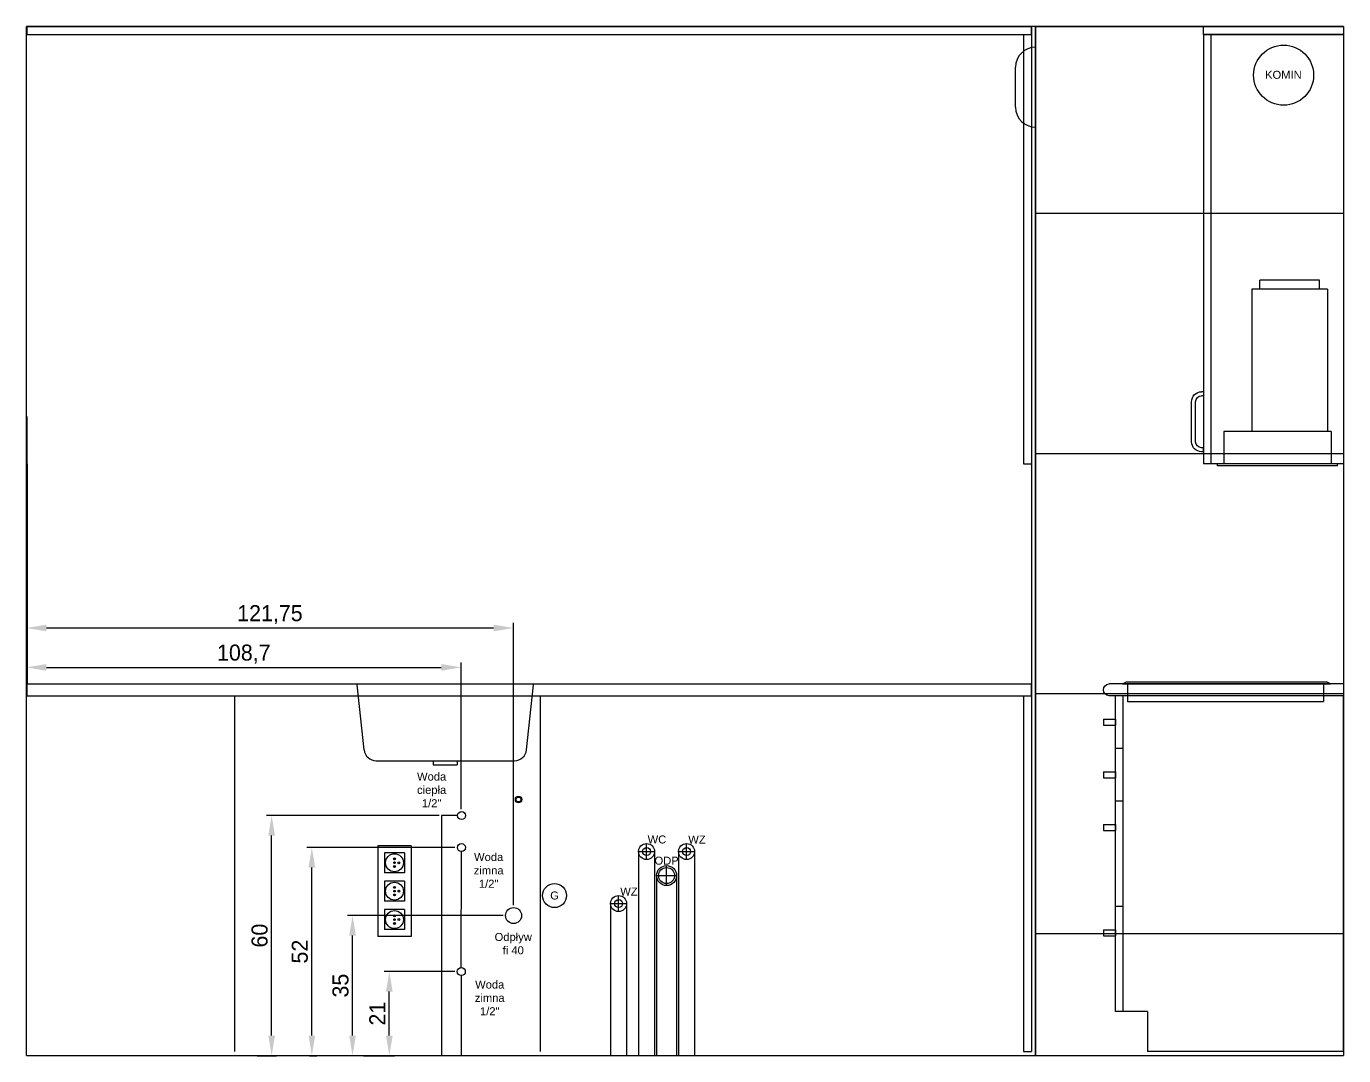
# Model space of a CAD drawing. Header units: millimetres. Extents: x 976 to 9349, y -1578 to 2211.
# Drawn here: x 2280.1 to 2609.3, y 1823.6 to 2080.8 of the extents above; entities that cross this region are included whole.
import ezdxf

# ---------------------------------------------------------------- set-up
doc = ezdxf.new("R2010")
doc.units = ezdxf.units.MM
for name, color, linetype in [('Elektryka - obudowy', 174, 'Continuous'), ('GK - rama', 170, 'Continuous'), ('Meble', 42, 'Continuous'), ('Meble wnętrze', 52, 'Continuous'), ('Płytki', 254, 'Continuous'), ('Urządzenia', 183, 'Continuous'), ('Usunięte', 10, 'Continuous'), ('Wbudowane', 175, 'Continuous'), ('Ściany', 7, 'Continuous')]:
    doc.layers.add(name, color=color, linetype=linetype)
doc.dimstyles.new('ISO-25', dxfattribs={"dimtxt": 4, "dimasz": 5, "dimexe": 1.25, "dimexo": 0.625, "dimgap": 1, "dimtad": 1, "dimtxsty": 'Standard', "dimcen": 2.5, "dimadec": 0, "dimazin": 0, "dimtfac": 1, "dimtmove": 0, "dimatfit": 3, "dimfxl": 1, "dimarcsym": 0})

# ---------------------------------------------------------------- blocks, each defined once
blk = doc.blocks.new('Z$W@#22704')
blk.add_circle((3, 3), 3)
at = {"insert": (3, 3), "char_height": 2, "width": 3.9163, "attachment_point": 5}
blk.add_mtext('{\\fArial|b0|i0|c238|p0;G}', dxfattribs=at)
blk = doc.blocks.new('Z$W@#30836')
for p, q in [((0, 0), (0, 257.2)), ((252.2, 257.2), (0, 257.2)), ((252.2, 0), (252.2, 257.2)), ((0, 0), (252.2, 0))]:
    blk.add_line(p, q)
blk = doc.blocks.new('Z$W@#11020')
for p, q in [((0, 257.2), (0, 0)), ((77, 257.2), (0, 257.2)), ((77, 257.2), (77, 0)), ((0, 0), (77, 0))]:
    blk.add_line(p, q)
blk = doc.blocks.new('Z$W@#12859')
at = {"layer": 'Wbudowane'}
blk.add_line((0, 5), (0, 15), dxfattribs=at)
for centre, start, end in [((5, 15), 90, 180), ((5, 5), 180, 270)]:
    blk.add_arc(centre, 5, start, end, dxfattribs=at)
blk = doc.blocks.new('Z$W@#24355')
for p, q in [((0, 4.4), (0, 0)), ((49, 4.4), (49, 0)), ((0, 0), (49, 0))]:
    blk.add_line(p, q)
blk = doc.blocks.new('Z$W@#31185')
for p, q in [((0, 0), (1, 0.5)), ((0, 0), (52, 0)), ((1, 0.5), (51, 0.5)), ((52, 0), (51, 0.5))]:
    blk.add_line(p, q)
blk = doc.blocks.new('Z$W@#4313')
for p, q in [((4.55, 46.4), (19.45, 46.4)), ((4.55, 44.1), (4.55, 46.4)), ((4.55, 46.4), (19.45, 46.4)), ((19.45, 44.1), (19.45, 46.4)), ((2.5, 44.1), (21.4, 44.1)), ((2.5, 44.1), (2.5, 8.6)), ((21.4, 44.1), (21.4, 8.6)), ((1.6, 8.6), (28.4, 8.6)), ((1.6, 8.6), (1.6, 0.5)), ((28.4, 8.6), (28.4, 0.5)), ((0, 0.5), (30, 0.5)), ((0, 0), (0, 0.5)), ((0, 0), (30, 0)), ((30, 0), (30, 0.5))]:
    blk.add_line(p, q)
blk = doc.blocks.new('Z$W@#31286')
for p, q in [((0, 88.9), (55.2, 88.9)), ((0, 0), (0, 88.9)), ((55.2, 88.9), (55.2, 10)), ((55.2, 88.9), (57, 88.9)), ((57, 10), (57, 88.9)), ((60, 83.07), (57, 83.07)), ((57, 83.07), (57, 81.57)), ((60, 83.07), (60, 81.57)), ((60, 81.57), (57, 81.57)), ((55.2, 75.75), (57, 75.75)), ((60, 69.92), (57, 69.92)), ((57, 69.92), (57, 68.42)), ((60, 69.92), (60, 68.42)), ((60, 68.42), (57, 68.42)), ((55.2, 62.6), (57, 62.6)), ((60, 56.77), (57, 56.77)), ((57, 56.77), (57, 55.27)), ((60, 56.77), (60, 55.27)), ((60, 55.27), (57, 55.27)), ((55.2, 36.3), (57, 36.3)), ((60, 30.47), (57, 30.47)), ((57, 30.47), (57, 28.97)), ((60, 30.47), (60, 28.97)), ((60, 28.97), (57, 28.97)), ((49, 10), (57, 10)), ((49, 10), (49, 0)), ((0, 0), (49, 0))]:
    blk.add_line(p, q)
blk = doc.blocks.new('Z$W@#19357')
for p, q in [((0, 88.9), (2, 88.9)), ((0, 88.9), (0, 0)), ((2, 88.9), (2, 0)), ((0, 0), (2, 0))]:
    blk.add_line(p, q)
blk = doc.blocks.new('Z$W@#27384')
for p, q in [((0, 0), (0, 2)), ((0, 2), (251, 2)), ((0, 0), (251, 0)), ((251, 0), (251, 2))]:
    blk.add_line(p, q)
blk = doc.blocks.new('Z$W@#27982')
for p, q in [((0, 3), (0, 2.5)), ((0, 3), (1, 3)), ((1, 3), (1, 2.5)), ((2.5, 1), (12.5, 1)), ((2.5, 0), (12.5, 0)), ((15, 3), (14, 3)), ((14, 3), (14, 2.5)), ((15, 3), (15, 2.5))]:
    blk.add_line(p, q)
for centre, radius, start, end in [((2.5, 2.5), 2.5, 180, 270), ((2.5, 2.5), 1.5, 180, 270), ((12.5, 2.5), 1.5, 270, 0), ((12.5, 2.5), 2.5, 270, 0)]:
    blk.add_arc(centre, radius, start, end)
blk = doc.blocks.new('Z$W@#23271')
for p, q in [((0, 107.3), (35, 107.3)), ((0, 107.3), (0, 0)), ((33.2, 107.3), (33.2, 0)), ((35, 107.3), (35, 0)), ((0, 0), (35, 0))]:
    blk.add_line(p, q)
at = {"rotation": 90}
blk.add_blockref('Z$W@#27982', (38, 3), dxfattribs=at)
blk = doc.blocks.new('Z$W@#23869')
for p, q in [((0, 3), (0, 0)), ((0, 3), (58.6, 3)), ((0, 0), (58.6, 0))]:
    blk.add_line(p, q)
blk.add_arc((58.5, 1.5), 1.5, 273.8141, 86.1859)
blk = doc.blocks.new('Z$W@#28250')
for p, q in [((0, 107.3), (2, 107.3)), ((0, 107.3), (0, 0)), ((2, 107.3), (2, 0)), ((0, 0), (2, 0))]:
    blk.add_line(p, q)
blk = doc.blocks.new('Z$W@#29424')
h = blk.add_hatch(color=256)
h.paths.add_polyline_path([(1.54, 2.25, 1), (1.06, 2.25, 1)])
h.paths.add_polyline_path([(3.44, 2.25, 1), (2.96, 2.25, 1)])
for centre, radius in [((2.25, 2.25), 2.25), ((2.25, 3.37), 0.24), ((1.3, 2.25), 0.24), ((3.2, 2.25), 0.24)]:
    blk.add_circle(centre, radius)
blk = doc.blocks.new('Z$W@#22242')
for p, q in [((0, 8.4), (22.6, 8.4)), ((0, 8.4), (0, 0)), ((1.7, 6.7), (1.7, 1.7)), ((1.7, 6.7), (6.7, 6.7)), ((6.7, 6.7), (6.7, 1.7)), ((8.8, 6.7), (8.8, 1.7)), ((8.8, 6.7), (13.8, 6.7)), ((13.8, 6.7), (13.8, 1.7)), ((15.9, 6.7), (15.9, 1.7)), ((15.9, 6.7), (20.9, 6.7)), ((20.9, 6.7), (20.9, 1.7)), ((22.6, 8.4), (22.6, 0)), ((4, 4.18), (4.4, 4.22)), ((4.18, 4.4), (4.22, 4)), ((11.1, 4.18), (11.5, 4.22)), ((11.28, 4.4), (11.32, 4)), ((18.2, 4.18), (18.6, 4.22)), ((18.38, 4.4), (18.42, 4)), ((0, 0), (22.6, 0)), ((1.7, 1.7), (6.7, 1.7)), ((8.8, 1.7), (13.8, 1.7)), ((15.9, 1.7), (20.9, 1.7))]:
    blk.add_line(p, q)
for centre in [(4.2, 4.2), (11.3, 4.2), (18.4, 4.2)]:
    blk.add_circle(centre, 0.2)
for p in [(1.95, 1.95), (9.05, 1.95), (16.15, 1.95)]:
    blk.add_blockref('Z$W@#29424', p)
blk = doc.blocks.new('Z$W@#25996')
for p, q in [((1.72, 3.69), (0, 20)), ((42.28, 3.69), (44, 20)), ((4.7, 1), (39.3, 1)), ((19, 1), (19, 0)), ((19, 0), (25, 0)), ((25, 1), (25, 0))]:
    blk.add_line(p, q)
for centre, start, end in [((4.7, 4), 186.009, 270), ((39.3, 4), 270, 353.991)]:
    blk.add_arc(centre, 3, start, end)
blk = doc.blocks.new('Z$W@#2324')
for p, q in [((0, 0), (0, 3)), ((0, 3), (251, 3)), ((0, 0), (251, 0)), ((251, 0), (251, 3))]:
    blk.add_line(p, q)
blk = doc.blocks.new('*D128')
at = {"layer": 'Defpoints', "color": 0}
for p in [(2388.82, 1920.64), (2280.12, 1889.7), (2388.82, 1884.57)]:
    blk.add_point(p, dxfattribs=at)
at = {"layer": 'Płytki', "color": 0, "lineweight": -2}
for p, q in [((2280.12, 1890.33), (2280.12, 1921.89)), ((2285.12, 1920.64), (2383.82, 1920.64)), ((2388.82, 1885.19), (2388.82, 1921.89))]:
    blk.add_line(p, q, dxfattribs=at)
at = {"layer": 'Płytki', "color": 0}
for points in [[(2285.12, 1921.47), (2285.12, 1919.8), (2280.12, 1920.64)], [(2383.82, 1919.8), (2383.82, 1921.47), (2388.82, 1920.64)]]:
    blk.add_solid(points, dxfattribs=at)
at = {"layer": 'Płytki', "color": 0, "insert": (2334.47, 1923.97), "char_height": 4, "attachment_point": 5}
blk.add_mtext('108,7', dxfattribs=at)
blk = doc.blocks.new('*D129')
at = {"layer": 'Defpoints', "color": 0}
for p in [(2401.87, 1930.49), (2280.12, 1907.99), (2401.87, 1860.62)]:
    blk.add_point(p, dxfattribs=at)
at = {"layer": 'Płytki', "color": 0, "lineweight": -2}
for p, q in [((2280.12, 1908.61), (2280.12, 1931.74)), ((2285.12, 1930.49), (2396.87, 1930.49)), ((2401.87, 1861.25), (2401.87, 1931.74))]:
    blk.add_line(p, q, dxfattribs=at)
at = {"layer": 'Płytki', "color": 0}
for points in [[(2285.12, 1931.32), (2285.12, 1929.65), (2280.12, 1930.49)], [(2396.87, 1929.65), (2396.87, 1931.32), (2401.87, 1930.49)]]:
    blk.add_solid(points, dxfattribs=at)
at = {"layer": 'Płytki', "color": 0, "insert": (2340.99, 1933.82), "char_height": 4, "attachment_point": 5}
blk.add_mtext('121,75', dxfattribs=at)
blk = doc.blocks.new('*D509')
at = {"layer": 'Defpoints', "color": 0}
for p in [(2370.83, 1844.62), (2387.82, 1844.62), (2363.75, 1823.62)]:
    blk.add_point(p, dxfattribs=at)
at = {"layer": 'Płytki', "color": 0, "lineweight": -2}
for p, q in [((2387.19, 1844.62), (2369.58, 1844.62)), ((2370.83, 1828.62), (2370.83, 1839.62)), ((2364.38, 1823.62), (2372.08, 1823.62))]:
    blk.add_line(p, q, dxfattribs=at)
at = {"layer": 'Płytki', "color": 0}
for points in [[(2371.66, 1839.62), (2369.99, 1839.62), (2370.83, 1844.62)], [(2369.99, 1828.62), (2371.66, 1828.62), (2370.83, 1823.62)]]:
    blk.add_solid(points, dxfattribs=at)
at = {"layer": 'Płytki', "color": 0, "insert": (2367.83, 1834.12), "char_height": 4, "attachment_point": 5, "rotation": 90}
blk.add_mtext('21', dxfattribs=at)
blk = doc.blocks.new('*D510')
at = {"layer": 'Defpoints', "color": 0}
for p in [(2361.64, 1858.62), (2399.87, 1858.62), (2364.38, 1823.62)]:
    blk.add_point(p, dxfattribs=at)
at = {"layer": 'Płytki', "color": 0, "lineweight": -2}
for p, q in [((2399.24, 1858.62), (2360.39, 1858.62)), ((2361.64, 1828.62), (2361.64, 1853.62)), ((2363.75, 1823.62), (2360.39, 1823.62))]:
    blk.add_line(p, q, dxfattribs=at)
at = {"layer": 'Płytki', "color": 0}
for points in [[(2362.48, 1853.62), (2360.81, 1853.62), (2361.64, 1858.62)], [(2360.81, 1828.62), (2362.48, 1828.62), (2361.64, 1823.62)]]:
    blk.add_solid(points, dxfattribs=at)
at = {"layer": 'Płytki', "color": 0, "insert": (2358.64, 1841.12), "char_height": 4, "attachment_point": 5, "rotation": 90}
blk.add_mtext('35', dxfattribs=at)
blk = doc.blocks.new('*D511')
at = {"layer": 'Defpoints', "color": 0}
for p in [(2351.47, 1875.62), (2387.85, 1875.62), (2350.23, 1823.62)]:
    blk.add_point(p, dxfattribs=at)
at = {"layer": 'Płytki', "color": 0, "lineweight": -2}
for p, q in [((2387.23, 1875.62), (2350.22, 1875.62)), ((2351.47, 1828.62), (2351.47, 1870.62)), ((2350.86, 1823.62), (2352.72, 1823.62))]:
    blk.add_line(p, q, dxfattribs=at)
at = {"layer": 'Płytki', "color": 0}
for points in [[(2352.3, 1870.62), (2350.64, 1870.62), (2351.47, 1875.62)], [(2350.64, 1828.62), (2352.3, 1828.62), (2351.47, 1823.62)]]:
    blk.add_solid(points, dxfattribs=at)
at = {"layer": 'Płytki', "color": 0, "insert": (2348.47, 1849.62), "char_height": 4, "attachment_point": 5, "rotation": 90}
blk.add_mtext('52', dxfattribs=at)
blk = doc.blocks.new('*D512')
at = {"layer": 'Defpoints', "color": 0}
for p in [(2341.42, 1883.62), (2383.88, 1883.62), (2337.2, 1823.62)]:
    blk.add_point(p, dxfattribs=at)
at = {"layer": 'Płytki', "color": 0, "lineweight": -2}
for p, q in [((2383.26, 1883.62), (2340.17, 1883.62)), ((2341.42, 1828.62), (2341.42, 1878.62)), ((2337.83, 1823.62), (2342.67, 1823.62))]:
    blk.add_line(p, q, dxfattribs=at)
at = {"layer": 'Płytki', "color": 0}
for points in [[(2342.26, 1878.62), (2340.59, 1878.62), (2341.42, 1883.62)], [(2340.59, 1828.62), (2342.26, 1828.62), (2341.42, 1823.62)]]:
    blk.add_solid(points, dxfattribs=at)
at = {"layer": 'Płytki', "color": 0, "insert": (2338.42, 1853.62), "char_height": 4, "attachment_point": 5, "rotation": 90}
blk.add_mtext('60', dxfattribs=at)

msp = doc.modelspace()

# ---------------------------------------------------------------- linework, layer by layer
at = {"layer": 'GK - rama'}
for p, q in [((2388.819, 1845.625), (2388.85, 1874.625)), ((2388.819, 1843.625), (2388.819, 1823.625))]:
    msp.add_line(p, q, dxfattribs=at)
for centre in [(2388.851, 1875.625), (2388.819, 1844.625)]:
    msp.add_circle(centre, 1, dxfattribs=at)
at = {"layer": 'Meble'}
for p, q in [((2574.319, 2078.825), (2574.319, 2080.825)), ((2574.319, 2078.825), (2609.319, 2078.825)), ((2280.319, 1916.525), (2280.319, 1983.307))]:
    msp.add_line(p, q, dxfattribs=at)
msp.add_circle((2401.867, 1858.625), 2, dxfattribs=at)
at = {"layer": 'Meble wnętrze'}
for p, q in [((2332.119, 1913.525), (2332.119, 1824.625)), ((2408.519, 1913.525), (2408.519, 1824.625))]:
    msp.add_line(p, q, dxfattribs=at)
for radius in [0.8, 0.6]:
    msp.add_circle((2403.119, 1887.625), radius, dxfattribs=at)
at = {"layer": 'Płytki'}
for p, q in [((2531.319, 2080.825), (2531.319, 1824.625)), ((2532.319, 2080.825), (2532.319, 1823.625)), ((2532.319, 2080.825), (2609.319, 2080.825)), ((2609.319, 2080.825), (2609.319, 1823.625)), ((2609.319, 2034.025), (2532.319, 2034.025)), ((2609.319, 1974.025), (2532.319, 1974.025)), ((2280.319, 1971.525), (2280.319, 1916.525)), ((2609.319, 1914.025), (2532.319, 1914.025)), ((2609.319, 1854.025), (2532.319, 1854.025))]:
    msp.add_line(p, q, dxfattribs=at)
at = {"layer": 'Usunięte'}
for p, q in [((2383.884, 1883.625), (2383.884, 1823.625)), ((2387.884, 1883.625), (2383.884, 1883.625)), ((2435.119, 1872.625), (2435.119, 1876.625)), ((2435.119, 1872.625), (2435.119, 1876.625)), ((2445.119, 1872.625), (2445.119, 1876.625)), ((2445.119, 1872.625), (2445.119, 1876.625)), ((2433.119, 1874.625), (2437.119, 1874.625)), ((2433.119, 1874.625), (2437.119, 1874.625)), ((2433.119, 1874.625), (2433.119, 1823.625)), ((2437.119, 1874.625), (2437.119, 1823.625)), ((2443.119, 1874.625), (2447.119, 1874.625)), ((2443.119, 1874.625), (2447.119, 1874.625)), ((2443.119, 1874.625), (2443.119, 1823.625)), ((2447.119, 1874.625), (2447.119, 1823.625)), ((2440.119, 1866.125), (2440.119, 1871.125)), ((2437.619, 1868.625), (2442.619, 1868.625)), ((2437.619, 1868.625), (2437.619, 1823.625)), ((2442.619, 1868.625), (2442.619, 1823.625)), ((2428.119, 1859.625), (2428.119, 1863.625)), ((2426.119, 1861.625), (2430.119, 1861.625)), ((2426.119, 1861.625), (2426.119, 1823.625)), ((2430.119, 1861.625), (2430.119, 1823.625))]:
    msp.add_line(p, q, dxfattribs=at)
for centre, radius in [((2388.884, 1883.625), 1), ((2435.119, 1874.625), 2), ((2445.119, 1874.625), 2), ((2435.119, 1874.625), 1), ((2445.119, 1874.625), 1), ((2440.119, 1868.625), 2.5), ((2440.119, 1868.625), 2), ((2428.119, 1861.625), 2), ((2428.119, 1861.625), 1)]:
    msp.add_circle(centre, radius, dxfattribs=at)
at = {"layer": 'Wbudowane'}
for p, q in [((2532.319, 2075.625), (2532.319, 2075.625)), ((2532.319, 2055.625), (2532.319, 2055.625))]:
    msp.add_line(p, q, dxfattribs=at)
msp.add_circle((2594.319, 2068.625), 7.5, dxfattribs=at)

# ---------------------------------------------------------------- block references
at = {"layer": 'Elektryka - obudowy', "rotation": -90.00000000000001}
msp.add_blockref('Z$W@#22242', (2367.919, 1876.025), dxfattribs=at)
at = {"layer": 'Meble'}
for name, p in [('Z$W@#27384', (2280.319, 2078.825)), ('Z$W@#28250', (2529.319, 1971.525)), ('Z$W@#19357', (2529.319, 1824.625))]:
    msp.add_blockref(name, p, dxfattribs=at)
at = {"layer": 'Meble', "xscale": -1}
for name, p in [('Z$W@#23271', (2609.319, 1971.525)), ('Z$W@#23869', (2609.319, 1913.525)), ('Z$W@#31286', (2609.319, 1824.625))]:
    msp.add_blockref(name, p, dxfattribs=at)
at = {"layer": 'Meble wnętrze', "xscale": -1}
msp.add_blockref('Z$W@#4313', (2607.811, 1971.025), dxfattribs=at)
at = {"layer": 'Meble wnętrze'}
for name, p in [('Z$W@#25996', (2362.819, 1896.325)), ('Z$W@#24355', (2555.319, 1912.125))]:
    msp.add_blockref(name, p, dxfattribs=at)
at = {"layer": 'Płytki'}
msp.add_blockref('Z$W@#2324', (2280.319, 1913.525), dxfattribs=at)
at = {"layer": 'Urządzenia'}
msp.add_blockref('Z$W@#31185', (2554.019, 1916.525), dxfattribs=at)
at = {"layer": 'Usunięte'}
msp.add_blockref('Z$W@#22704', (2409.119, 1860.625), dxfattribs=at)
at = {"layer": 'Wbudowane'}
msp.add_blockref('Z$W@#12859', (2527.319, 2055.625), dxfattribs=at)
at = {"layer": 'Ściany'}
for name, p in [('Z$W@#30836', (2280.119, 1823.625)), ('Z$W@#11020', (2532.319, 1823.625))]:
    msp.add_blockref(name, p, dxfattribs=at)

# ---------------------------------------------------------------- texts
at = {"layer": 'GK - rama', "char_height": 2, "width": 8.21683, "attachment_point": 5}
for insert in [(2395.65, 1869.904), (2395.926, 1838.043)]:
    msp.add_mtext('{\\fArial|b0|i0|c238|p0;Woda zimna 1/2"}', dxfattribs=dict(at, insert=insert))
at = {"layer": 'Meble', "insert": (2401.793, 1851.602), "char_height": 2, "width": 8.21683, "attachment_point": 5}
msp.add_mtext('{\\fArial|b0|i0|c238|p0;Odpływ\\Pfi 40}', dxfattribs=at)
at = {"layer": 'Usunięte', "char_height": 2, "attachment_point": 5}
for s, insert, width in [('{\\fArial|b0|i0|c238|p0;Woda ciepła\\P1/2"}', (2381.401, 1890.017), 8.21683), ('{\\fArial|b0|i0|c238|p0;WC}', (2437.706, 1877.63), 9.88531), ('{\\fArial|b0|i0|c238|p0;WZ}', (2447.706, 1877.63), 9.88531), ('{\\fArial|b0|i0|c238|p0;ODP}', (2440.119, 1872.341), 6), ('{\\fArial|b0|i0|c238|p0;WZ}', (2430.706, 1864.63), 9.88531)]:
    msp.add_mtext(s, dxfattribs=dict(at, insert=insert, width=width))
at = {"layer": 'Wbudowane', "insert": (2594.258, 2068.71), "char_height": 2, "width": 16.29637, "attachment_point": 5}
msp.add_mtext('{\\fArial|b0|i0|c238|p0;KOMIN}', dxfattribs=at)

# ---------------------------------------------------------------- dimensions: what is measured, and where the dimension line sits
at = {"layer": 'Płytki'}
for base, p1, p2, picture, middle in [((2401.867, 1930.486), (2280.119, 1907.985), (2401.867, 1860.625), '*D129', (2340.993, 1933.819)), ((2388.819, 1920.638), (2280.119, 1889.705), (2388.819, 1884.565), '*D128', (2334.469, 1923.971))]:
    dim = msp.add_linear_dim(base=base, p1=p1, p2=p2, dimstyle='ISO-25', dxfattribs=at)
    dim.commit()
    dim.dimension.update_dxf_attribs({"geometry": picture, "text_midpoint": middle})
for base, p1, p2, picture, middle in [((2341.422, 1883.625), (2337.203, 1823.625), (2383.884, 1883.625), '*D512', (2338.422, 1853.625)), ((2351.471, 1875.625), (2350.231, 1823.625), (2387.851, 1875.625), '*D511', (2348.471, 1849.625)), ((2361.645, 1858.625), (2364.379, 1823.625), (2399.867, 1858.625), '*D510', (2358.645, 1841.125)), ((2370.826, 1844.625), (2363.754, 1823.625), (2387.819, 1844.625), '*D509', (2367.826, 1834.125))]:
    dim = msp.add_linear_dim(base=base, p1=p1, p2=p2, angle=90, dimstyle='ISO-25', dxfattribs=at)
    dim.commit()
    dim.dimension.update_dxf_attribs({"geometry": picture, "text_midpoint": middle})

doc.saveas('drawing.dxf')
